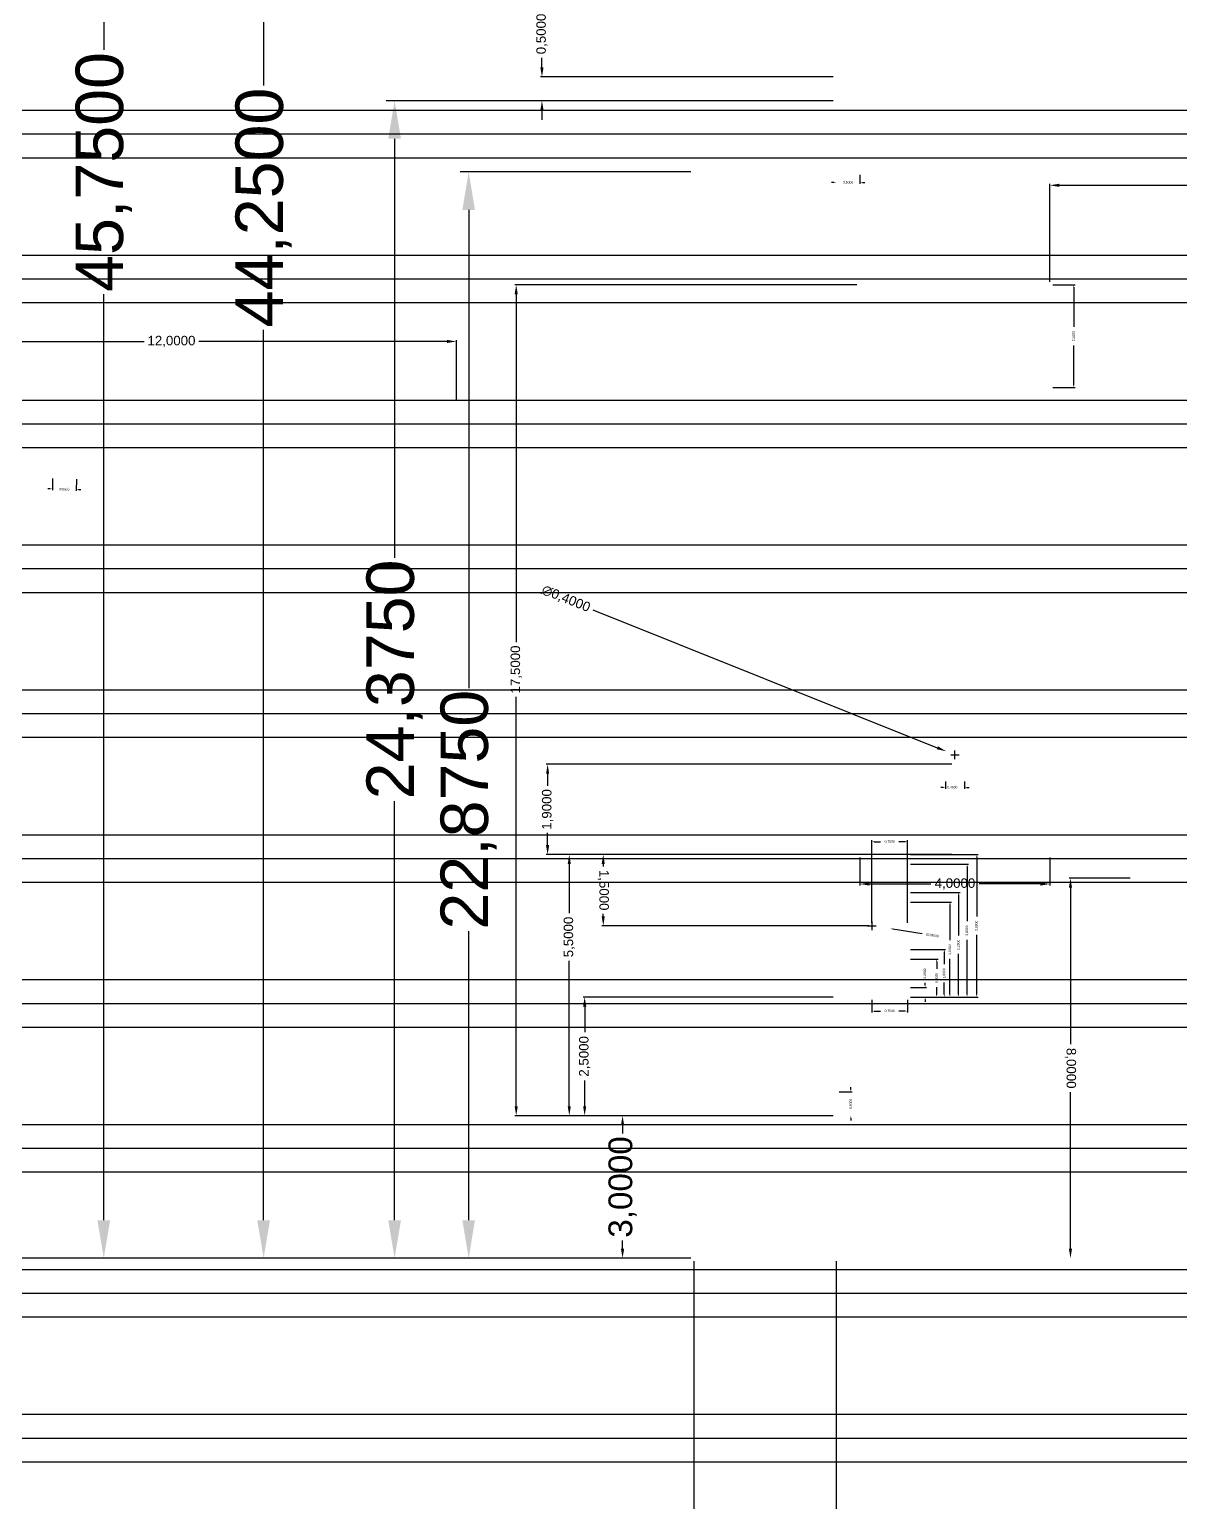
# Model space of a CAD drawing. Header units: millimetres. Extents: x -129 to 171, y -129 to 202.
# Drawn here: x 47.61 to 71.84, y 22.5 to 53.5 of the extents above; entities that cross this region are included whole.
import ezdxf

# ---------------------------------------------------------------- set-up
doc = ezdxf.new("R2010")
doc.units = ezdxf.units.MM
doc.header["$MEASUREMENT"] = 0
for name, color, linetype, plot in [('Acoperis', 180, 'Continuous', False), ('Dimensiuni corp 0', 11, 'Continuous', False), ('Dimensiuni interior_0', 11, 'Continuous', False), ('Dimensiuni interior_1', 11, 'Continuous', False)]:
    doc.layers.add(name, color=color, linetype=linetype, plot=plot)
doc.styles.get("Standard").update_dxf_attribs({"font": 'arial.ttf'})
doc.dimstyles.new('Mici', dxfattribs={"dimtxt": 0.05, "dimasz": 0.05, "dimexe": 0.03, "dimexo": 0.0625, "dimgap": 0.09, "dimtad": 0, "dimdec": 4, "dimzin": 0, "dimtxsty": 'Standard', "dimcen": 0.09, "dimclrd": 1, "dimclre": 1, "dimadec": 0, "dimazin": 0, "dimtfac": 1, "dimtdec": 4, "dimtofl": 0, "dimtmove": 0, "dimatfit": 3, "dimfxl": 1, "dimtolj": 1, "dimtzin": 0, "dimarcsym": 0})
doc.dimstyles.get("Standard").update_dxf_attribs({"dimtxt": 0.18, "dimasz": 0.18, "dimexe": 0.18, "dimexo": 0.0625, "dimgap": 0.09, "dimtad": 0, "dimtih": 1, "dimtoh": 1, "dimdec": 4, "dimzin": 0, "dimdsep": 46, "dimtxsty": 'Standard', "dimcen": 0.09, "dimadec": 0, "dimazin": 0, "dimtfac": 1, "dimtdec": 4, "dimtofl": 0, "dimtmove": 0, "dimatfit": 3, "dimfxl": 1, "dimtolj": 1, "dimtzin": 0, "dimarcsym": 0})

# ---------------------------------------------------------------- blocks, each defined once
blk = doc.blocks.new('*U32')
at = {"extrusion": (-1, 4.06467e-14, 2.35596e-14)}
for centre, radius, start, end in [((48.5, -16.8, -1.5), 51.8, 18.9246, 161.0754), ((48.5, -16.841, -1), 51.341, 19.1485, 160.8515), ((48.5, -16.841, -2), 51.341, 19.1485, 160.8515), ((48.5, -16.882, -1.5), 50.882, 19.3776, 160.6224)]:
    blk.add_arc(centre, radius, start, end, dxfattribs=at)
blk = doc.blocks.new('*U33')
at = {"layer": 'Acoperis', "color": 0, "linetype": 'ByBlock', "lineweight": -2, "transparency": 16777216, "rotation": 90.00000000000072}
for p in [(244.181, 83.484), (244.181, 80.433), (244.181, 77.381), (244.181, 74.33), (244.181, 71.279), (244.181, 68.227), (244.181, 65.176), (244.181, 62.125), (244.181, 59.074), (244.181, 56.022)]:
    blk.add_blockref('*U32', p, dxfattribs=at)
blk = doc.blocks.new('*D245')
at = {"layer": 'Defpoints', "color": 0, "transparency": 16777216}
for p in [(79.877, 30.051), (146.877, 30.051), (79.877, 21.488)]:
    blk.add_point(p, dxfattribs=at)
at = {"layer": 'Dimensiuni corp 0', "color": 1, "lineweight": -2, "transparency": 16777216}
for p, q in [((79.877, 29.989), (79.877, 21.308)), ((146.877, 29.989), (146.877, 21.308)), ((80.677, 21.488), (110.821, 21.488)), ((146.077, 21.488), (115.932, 21.488))]:
    blk.add_line(p, q, dxfattribs=at)
at = {"layer": 'Dimensiuni corp 0', "color": 1, "transparency": 16777216}
for points in [[(80.677, 21.622), (80.677, 21.355), (79.877, 21.488)], [(146.077, 21.622), (146.077, 21.355), (146.877, 21.488)]]:
    blk.add_solid(points, dxfattribs=at)
at = {"layer": 'Dimensiuni corp 0', "color": 0, "transparency": 16777216, "insert": (113.377, 21.488), "char_height": 1, "attachment_point": 5}
blk.add_mtext('\\A1;67,0000', dxfattribs=at)
blk = doc.blocks.new('*D246')
at = {"layer": 'Defpoints', "color": 0, "transparency": 16777216}
for p in [(72.136, 52.926), (76.877, 52.926), (76.877, 30.051)]:
    blk.add_point(p, dxfattribs=at)
at = {"layer": 'Dimensiuni corp 0', "color": 1, "lineweight": -2, "transparency": 16777216}
for p, q in [((76.814, 52.926), (71.956, 52.926)), ((72.136, 52.126), (72.136, 42.057)), ((72.136, 30.851), (72.136, 36.935)), ((76.814, 30.051), (71.956, 30.051))]:
    blk.add_line(p, q, dxfattribs=at)
at = {"layer": 'Dimensiuni corp 0', "color": 1, "transparency": 16777216}
for points in [[(72.003, 52.126), (72.269, 52.126), (72.136, 52.926)], [(72.003, 30.851), (72.269, 30.851), (72.136, 30.051)]]:
    blk.add_solid(points, dxfattribs=at)
at = {"layer": 'Dimensiuni corp 0', "color": 0, "transparency": 16777216, "insert": (72.136, 39.496), "char_height": 1, "attachment_point": 5, "rotation": 90}
blk.add_mtext('\\A1;22,8750', dxfattribs=at)
blk = doc.blocks.new('*D247')
at = {"layer": 'Defpoints', "color": 0, "transparency": 16777216}
for p in [(70.576, 54.426), (76.877, 54.426), (76.877, 30.051)]:
    blk.add_point(p, dxfattribs=at)
at = {"layer": 'Dimensiuni corp 0', "color": 1, "lineweight": -2, "transparency": 16777216}
for p, q in [((76.814, 54.426), (70.396, 54.426)), ((70.576, 53.626), (70.576, 44.8)), ((70.576, 30.851), (70.576, 39.678)), ((76.814, 30.051), (70.396, 30.051))]:
    blk.add_line(p, q, dxfattribs=at)
at = {"layer": 'Dimensiuni corp 0', "color": 1, "transparency": 16777216}
for points in [[(70.443, 53.626), (70.71, 53.626), (70.576, 54.426)], [(70.443, 30.851), (70.71, 30.851), (70.576, 30.051)]]:
    blk.add_solid(points, dxfattribs=at)
at = {"layer": 'Dimensiuni corp 0', "color": 0, "transparency": 16777216, "insert": (70.576, 42.239), "char_height": 1, "attachment_point": 5, "rotation": 90}
blk.add_mtext('\\A1;24,3750', dxfattribs=at)
blk = doc.blocks.new('*D248')
at = {"layer": 'Defpoints', "color": 0, "transparency": 16777216}
for p in [(67.818, 74.301), (76.877, 74.301), (76.877, 30.051)]:
    blk.add_point(p, dxfattribs=at)
at = {"layer": 'Dimensiuni corp 0', "color": 1, "lineweight": -2, "transparency": 16777216}
for p, q in [((76.814, 74.301), (67.638, 74.301)), ((67.818, 73.501), (67.818, 54.749)), ((67.818, 30.851), (67.818, 49.604)), ((76.814, 30.051), (67.638, 30.051))]:
    blk.add_line(p, q, dxfattribs=at)
at = {"layer": 'Dimensiuni corp 0', "color": 1, "transparency": 16777216}
for points in [[(67.684, 73.501), (67.951, 73.501), (67.818, 74.301)], [(67.684, 30.851), (67.951, 30.851), (67.818, 30.051)]]:
    blk.add_solid(points, dxfattribs=at)
at = {"layer": 'Dimensiuni corp 0', "color": 0, "transparency": 16777216, "insert": (67.818, 52.176), "char_height": 1, "attachment_point": 5, "rotation": 90}
blk.add_mtext('\\A1;44,2500', dxfattribs=at)
blk = doc.blocks.new('*D249')
at = {"layer": 'Defpoints', "color": 0, "transparency": 16777216}
for p in [(64.452, 75.801), (76.877, 75.801), (76.877, 30.051)]:
    blk.add_point(p, dxfattribs=at)
at = {"layer": 'Dimensiuni corp 0', "color": 1, "lineweight": -2, "transparency": 16777216}
for p, q in [((76.814, 75.801), (64.272, 75.801)), ((64.452, 75.001), (64.452, 55.499)), ((64.452, 30.851), (64.452, 50.354)), ((76.814, 30.051), (64.272, 30.051))]:
    blk.add_line(p, q, dxfattribs=at)
at = {"layer": 'Dimensiuni corp 0', "color": 1, "transparency": 16777216}
for points in [[(64.318, 75.001), (64.585, 75.001), (64.452, 75.801)], [(64.318, 30.851), (64.585, 30.851), (64.452, 30.051)]]:
    blk.add_solid(points, dxfattribs=at)
at = {"layer": 'Dimensiuni corp 0', "color": 0, "transparency": 16777216, "insert": (64.452, 52.926), "char_height": 1, "attachment_point": 5, "rotation": 90}
blk.add_mtext('\\A1;45,7500', dxfattribs=at)
blk = doc.blocks.new('*D250')
at = {"layer": 'Defpoints', "color": 0, "transparency": 16777216}
for p in [(61.686, 95.676), (76.877, 95.676), (76.877, 30.051)]:
    blk.add_point(p, dxfattribs=at)
at = {"layer": 'Dimensiuni corp 0', "color": 1, "lineweight": -2, "transparency": 16777216}
for p, q in [((76.814, 95.676), (61.506, 95.676)), ((61.686, 94.876), (61.686, 65.419)), ((61.686, 30.851), (61.686, 60.309)), ((76.814, 30.051), (61.506, 30.051))]:
    blk.add_line(p, q, dxfattribs=at)
at = {"layer": 'Dimensiuni corp 0', "color": 1, "transparency": 16777216}
for points in [[(61.553, 94.876), (61.819, 94.876), (61.686, 95.676)], [(61.553, 30.851), (61.819, 30.851), (61.686, 30.051)]]:
    blk.add_solid(points, dxfattribs=at)
at = {"layer": 'Dimensiuni corp 0', "color": 0, "transparency": 16777216, "insert": (61.686, 62.864), "char_height": 1, "attachment_point": 5, "rotation": 90}
blk.add_mtext('\\A1;65,6250', dxfattribs=at)
blk = doc.blocks.new('*D251')
at = {"layer": 'Defpoints', "color": 0, "transparency": 16777216}
for p in [(58.41, 97.176), (76.877, 97.176), (76.877, 30.051)]:
    blk.add_point(p, dxfattribs=at)
at = {"layer": 'Dimensiuni corp 0', "color": 1, "lineweight": -2, "transparency": 16777216}
for p, q in [((76.814, 97.176), (58.23, 97.176)), ((58.41, 96.376), (58.41, 66.169)), ((58.41, 30.851), (58.41, 61.059)), ((76.814, 30.051), (58.23, 30.051))]:
    blk.add_line(p, q, dxfattribs=at)
at = {"layer": 'Dimensiuni corp 0', "color": 1, "transparency": 16777216}
for points in [[(58.276, 96.376), (58.543, 96.376), (58.41, 97.176)], [(58.276, 30.851), (58.543, 30.851), (58.41, 30.051)]]:
    blk.add_solid(points, dxfattribs=at)
at = {"layer": 'Dimensiuni corp 0', "color": 0, "transparency": 16777216, "insert": (58.41, 63.614), "char_height": 1, "attachment_point": 5, "rotation": 90}
blk.add_mtext('\\A1;67,1250', dxfattribs=at)
blk = doc.blocks.new('*D252')
at = {"layer": 'Defpoints', "color": 0, "transparency": 16777216}
for p in [(55.615, 117.051), (76.877, 117.051), (76.877, 30.051)]:
    blk.add_point(p, dxfattribs=at)
at = {"layer": 'Dimensiuni corp 0', "color": 1, "lineweight": -2, "transparency": 16777216}
for p, q in [((76.814, 117.051), (55.435, 117.051)), ((55.615, 116.251), (55.615, 76.104)), ((55.615, 30.851), (55.615, 70.998)), ((76.814, 30.051), (55.435, 30.051))]:
    blk.add_line(p, q, dxfattribs=at)
at = {"layer": 'Dimensiuni corp 0', "color": 1, "transparency": 16777216}
for points in [[(55.482, 116.251), (55.749, 116.251), (55.615, 117.051)], [(55.482, 30.851), (55.749, 30.851), (55.615, 30.051)]]:
    blk.add_solid(points, dxfattribs=at)
at = {"layer": 'Dimensiuni corp 0', "color": 0, "transparency": 16777216, "insert": (55.615, 73.551), "char_height": 1, "attachment_point": 5, "rotation": 90}
blk.add_mtext('\\A1;87,0000', dxfattribs=at)
blk = doc.blocks.new('*D285')
at = {"layer": 'Defpoints', "color": 0, "transparency": 16777216}
for p in [(76.877, 30.051), (146.877, 30.051), (76.877, 17.917)]:
    blk.add_point(p, dxfattribs=at)
at = {"layer": 'Dimensiuni corp 0', "color": 1, "lineweight": -2, "transparency": 16777216}
for p, q in [((76.877, 29.989), (76.877, 17.737)), ((146.877, 29.989), (146.877, 17.737)), ((77.677, 17.917), (109.328, 17.917)), ((146.077, 17.917), (114.425, 17.917))]:
    blk.add_line(p, q, dxfattribs=at)
at = {"layer": 'Dimensiuni corp 0', "color": 1, "transparency": 16777216}
for points in [[(77.677, 18.051), (77.677, 17.784), (76.877, 17.917)], [(146.077, 18.051), (146.077, 17.784), (146.877, 17.917)]]:
    blk.add_solid(points, dxfattribs=at)
at = {"layer": 'Dimensiuni corp 0', "color": 0, "transparency": 16777216, "insert": (111.877, 17.917), "char_height": 1, "attachment_point": 5}
blk.add_mtext('\\A1;70,0000', dxfattribs=at)
blk = doc.blocks.new('*D287')
at = {"layer": 'Defpoints', "color": 0, "transparency": 16777216}
for p in [(75.377, 33.051), (76.877, 33.051), (76.877, 30.051)]:
    blk.add_point(p, dxfattribs=at)
at = {"layer": 'Dimensiuni corp 0', "color": 1, "lineweight": -2, "transparency": 16777216}
for p, q in [((76.814, 33.051), (75.347, 33.051)), ((75.377, 32.851), (75.377, 32.678)), ((75.377, 30.251), (75.377, 30.424)), ((76.814, 30.051), (75.347, 30.051))]:
    blk.add_line(p, q, dxfattribs=at)
at = {"layer": 'Dimensiuni corp 0', "color": 1, "transparency": 16777216}
for points in [[(75.343, 32.851), (75.41, 32.851), (75.377, 33.051)], [(75.343, 30.251), (75.41, 30.251), (75.377, 30.051)]]:
    blk.add_solid(points, dxfattribs=at)
at = {"layer": 'Dimensiuni corp 0', "color": 0, "transparency": 16777216, "insert": (75.377, 31.551), "char_height": 0.5, "attachment_point": 5, "rotation": 90}
blk.add_mtext('\\A1;3,0000', dxfattribs=at)
blk = doc.blocks.new('*D288')
at = {"layer": 'Defpoints', "color": 0, "transparency": 16777216}
for p in [(50.903, 120.051), (76.877, 120.051), (76.877, 30.051)]:
    blk.add_point(p, dxfattribs=at)
at = {"layer": 'Dimensiuni corp 0', "color": 1, "lineweight": -2, "transparency": 16777216}
for p, q in [((76.814, 120.051), (50.723, 120.051)), ((50.903, 119.251), (50.903, 77.604)), ((50.903, 30.851), (50.903, 72.499)), ((76.814, 30.051), (50.723, 30.051))]:
    blk.add_line(p, q, dxfattribs=at)
at = {"layer": 'Dimensiuni corp 0', "color": 1, "transparency": 16777216}
for points in [[(50.77, 119.251), (51.037, 119.251), (50.903, 120.051)], [(50.77, 30.851), (51.037, 30.851), (50.903, 30.051)]]:
    blk.add_solid(points, dxfattribs=at)
at = {"layer": 'Dimensiuni corp 0', "color": 0, "transparency": 16777216, "insert": (50.903, 75.051), "char_height": 1, "attachment_point": 5, "rotation": 90}
blk.add_mtext('\\A1;90,0000', dxfattribs=at)
blk = doc.blocks.new('*D671')
at = {"layer": 'Defpoints', "color": 0, "transparency": 16777216}
for p in [(73.679, 54.926), (79.877, 54.926), (79.877, 54.426)]:
    blk.add_point(p, dxfattribs=at)
at = {"layer": 'Dimensiuni interior_0', "color": 1, "lineweight": -2, "transparency": 16777216}
for p, q in [((73.679, 55.126), (73.679, 55.326)), ((79.814, 54.926), (73.649, 54.926)), ((79.814, 54.426), (73.649, 54.426)), ((73.679, 54.226), (73.679, 54.026))]:
    blk.add_line(p, q, dxfattribs=at)
at = {"layer": 'Dimensiuni interior_0', "color": 1, "transparency": 16777216}
for points in [[(73.646, 55.126), (73.712, 55.126), (73.679, 54.926)], [(73.646, 54.226), (73.712, 54.226), (73.679, 54.426)]]:
    blk.add_solid(points, dxfattribs=at)
at = {"layer": 'Dimensiuni interior_0', "color": 0, "transparency": 16777216, "insert": (73.679, 55.831), "char_height": 0.2, "attachment_point": 5, "rotation": 90}
blk.add_mtext('\\A1;0,5000', dxfattribs=at)
blk = doc.blocks.new('*D740')
at = {"layer": 'Defpoints', "color": 0, "transparency": 16777216}
for p in [(81.377, 35.751, 0.75), (81.748, 35.751), (81.377, 35.551)]:
    blk.add_point(p, dxfattribs=at)
at = {"layer": 'Dimensiuni interior_0', "color": 1, "lineweight": -2, "transparency": 16777216}
for p, q in [((81.439, 35.751), (81.778, 35.751)), ((81.748, 35.801), (81.748, 35.851)), ((81.439, 35.551), (81.778, 35.551)), ((81.748, 35.501), (81.748, 35.451))]:
    blk.add_line(p, q, dxfattribs=at)
at = {"layer": 'Dimensiuni interior_0', "color": 1, "transparency": 16777216}
for points in [[(81.74, 35.801), (81.757, 35.801), (81.748, 35.751)], [(81.74, 35.501), (81.757, 35.501), (81.748, 35.551)]]:
    blk.add_solid(points, dxfattribs=at)
at = {"layer": 'Dimensiuni interior_0', "color": 0, "transparency": 16777216, "insert": (81.748, 36.045), "char_height": 0.05, "attachment_point": 5, "rotation": 90}
blk.add_mtext('\\A1;0,2000', dxfattribs=at)
blk = doc.blocks.new('*D741')
at = {"layer": 'Defpoints', "color": 0, "transparency": 16777216}
for p in [(81.377, 36.351, 0.75), (81.992, 36.351), (81.377, 35.551)]:
    blk.add_point(p, dxfattribs=at)
at = {"layer": 'Dimensiuni interior_0', "color": 1, "lineweight": -2, "transparency": 16777216}
for p, q in [((81.439, 36.351), (82.022, 36.351)), ((81.992, 36.301), (81.992, 36.145)), ((81.992, 35.601), (81.992, 35.758)), ((81.439, 35.551), (82.022, 35.551))]:
    blk.add_line(p, q, dxfattribs=at)
at = {"layer": 'Dimensiuni interior_0', "color": 1, "transparency": 16777216}
for points in [[(81.983, 36.301), (82, 36.301), (81.992, 36.351)], [(81.983, 35.601), (82, 35.601), (81.992, 35.551)]]:
    blk.add_solid(points, dxfattribs=at)
at = {"layer": 'Dimensiuni interior_0', "color": 0, "transparency": 16777216, "insert": (81.992, 35.951), "char_height": 0.05, "attachment_point": 5, "rotation": 90}
blk.add_mtext('\\A1;0,8000', dxfattribs=at)
blk = doc.blocks.new('*D742')
at = {"layer": 'Defpoints', "color": 0, "transparency": 16777216}
for p in [(81.377, 36.551, 1.5), (82.151, 36.551), (81.377, 35.551)]:
    blk.add_point(p, dxfattribs=at)
at = {"layer": 'Dimensiuni interior_0', "color": 1, "lineweight": -2, "transparency": 16777216}
for p, q in [((81.439, 36.551), (82.181, 36.551)), ((82.151, 36.501), (82.151, 36.243)), ((82.151, 35.601), (82.151, 35.86)), ((81.439, 35.551), (82.181, 35.551))]:
    blk.add_line(p, q, dxfattribs=at)
at = {"layer": 'Dimensiuni interior_0', "color": 1, "transparency": 16777216}
for points in [[(82.143, 36.501), (82.16, 36.501), (82.151, 36.551)], [(82.143, 35.601), (82.16, 35.601), (82.151, 35.551)]]:
    blk.add_solid(points, dxfattribs=at)
at = {"layer": 'Dimensiuni interior_0', "color": 0, "transparency": 16777216, "insert": (82.151, 36.051), "char_height": 0.05, "attachment_point": 5, "rotation": 90}
blk.add_mtext('\\A1;1,0000', dxfattribs=at)
blk = doc.blocks.new('*D743')
at = {"layer": 'Defpoints', "color": 0, "transparency": 16777216}
for p in [(81.377, 37.551, 1.5), (82.272, 37.551), (81.377, 35.551)]:
    blk.add_point(p, dxfattribs=at)
at = {"layer": 'Dimensiuni interior_0', "color": 1, "lineweight": -2, "transparency": 16777216}
for p, q in [((81.439, 37.551), (82.302, 37.551)), ((82.272, 37.501), (82.272, 36.745)), ((82.272, 35.601), (82.272, 36.357)), ((81.439, 35.551), (82.302, 35.551))]:
    blk.add_line(p, q, dxfattribs=at)
at = {"layer": 'Dimensiuni interior_0', "color": 1, "transparency": 16777216}
for points in [[(82.264, 37.501), (82.281, 37.501), (82.272, 37.551)], [(82.264, 35.601), (82.281, 35.601), (82.272, 35.551)]]:
    blk.add_solid(points, dxfattribs=at)
at = {"layer": 'Dimensiuni interior_0', "color": 0, "transparency": 16777216, "insert": (82.272, 36.551), "char_height": 0.05, "attachment_point": 5, "rotation": 90}
blk.add_mtext('\\A1;2,0000', dxfattribs=at)
blk = doc.blocks.new('*D744')
at = {"layer": 'Defpoints', "color": 0, "transparency": 16777216}
for p in [(81.377, 37.751, 0.75), (82.455, 37.751), (81.377, 35.551)]:
    blk.add_point(p, dxfattribs=at)
at = {"layer": 'Dimensiuni interior_0', "color": 1, "lineweight": -2, "transparency": 16777216}
for p, q in [((81.439, 37.751), (82.485, 37.751)), ((82.455, 37.701), (82.455, 36.845)), ((82.455, 35.601), (82.455, 36.457)), ((81.439, 35.551), (82.485, 35.551))]:
    blk.add_line(p, q, dxfattribs=at)
at = {"layer": 'Dimensiuni interior_0', "color": 1, "transparency": 16777216}
for points in [[(82.447, 37.701), (82.464, 37.701), (82.455, 37.751)], [(82.447, 35.601), (82.464, 35.601), (82.455, 35.551)]]:
    blk.add_solid(points, dxfattribs=at)
at = {"layer": 'Dimensiuni interior_0', "color": 0, "transparency": 16777216, "insert": (82.455, 36.651), "char_height": 0.05, "attachment_point": 5, "rotation": 90}
blk.add_mtext('\\A1;2,2000', dxfattribs=at)
blk = doc.blocks.new('*D745')
at = {"layer": 'Defpoints', "color": 0, "transparency": 16777216}
for p in [(81.377, 38.351, 0.75), (82.632, 38.351), (81.377, 35.551)]:
    blk.add_point(p, dxfattribs=at)
at = {"layer": 'Dimensiuni interior_0', "color": 1, "lineweight": -2, "transparency": 16777216}
for p, q in [((81.439, 38.351), (82.662, 38.351)), ((82.632, 38.301), (82.632, 37.145)), ((82.632, 35.601), (82.632, 36.757)), ((81.439, 35.551), (82.662, 35.551))]:
    blk.add_line(p, q, dxfattribs=at)
at = {"layer": 'Dimensiuni interior_0', "color": 1, "transparency": 16777216}
for points in [[(82.624, 38.301), (82.64, 38.301), (82.632, 38.351)], [(82.624, 35.601), (82.64, 35.601), (82.632, 35.551)]]:
    blk.add_solid(points, dxfattribs=at)
at = {"layer": 'Dimensiuni interior_0', "color": 0, "transparency": 16777216, "insert": (82.632, 36.951), "char_height": 0.05, "attachment_point": 5, "rotation": 90}
blk.add_mtext('\\A1;2,8000', dxfattribs=at)
blk = doc.blocks.new('*D746')
at = {"layer": 'Defpoints', "color": 0, "transparency": 16777216}
for p in [(81.377, 38.551), (82.835, 38.551), (81.377, 35.551)]:
    blk.add_point(p, dxfattribs=at)
at = {"layer": 'Dimensiuni interior_0', "color": 1, "lineweight": -2, "transparency": 16777216}
for p, q in [((81.439, 38.551), (82.865, 38.551)), ((82.835, 38.501), (82.835, 37.245)), ((82.835, 35.601), (82.835, 36.858)), ((81.439, 35.551), (82.865, 35.551))]:
    blk.add_line(p, q, dxfattribs=at)
at = {"layer": 'Dimensiuni interior_0', "color": 1, "transparency": 16777216}
for points in [[(82.827, 38.501), (82.844, 38.501), (82.835, 38.551)], [(82.827, 35.601), (82.844, 35.601), (82.835, 35.551)]]:
    blk.add_solid(points, dxfattribs=at)
at = {"layer": 'Dimensiuni interior_0', "color": 0, "transparency": 16777216, "insert": (82.835, 37.051), "char_height": 0.05, "attachment_point": 5, "rotation": 90}
blk.add_mtext('\\A1;3,0000', dxfattribs=at)
blk = doc.blocks.new('*D739')
at = {"layer": 'Defpoints', "color": 0, "transparency": 16777216}
for p in [(80.627, 35.551), (81.377, 35.551), (80.627, 35.254)]:
    blk.add_point(p, dxfattribs=at)
at = {"layer": 'Dimensiuni interior_0', "color": 1, "lineweight": -2, "transparency": 16777216}
for p, q in [((80.627, 35.489), (80.627, 35.224)), ((81.377, 35.489), (81.377, 35.224)), ((80.677, 35.254), (80.808, 35.254)), ((81.327, 35.254), (81.195, 35.254))]:
    blk.add_line(p, q, dxfattribs=at)
at = {"layer": 'Dimensiuni interior_0', "color": 1, "transparency": 16777216}
for points in [[(80.677, 35.262), (80.677, 35.246), (80.627, 35.254)], [(81.327, 35.262), (81.327, 35.246), (81.377, 35.254)]]:
    blk.add_solid(points, dxfattribs=at)
at = {"layer": 'Dimensiuni interior_0', "color": 0, "transparency": 16777216, "insert": (81.002, 35.254), "char_height": 0.05, "attachment_point": 5}
blk.add_mtext('\\A1;0,7500', dxfattribs=at)
blk = doc.blocks.new('*D735')
at = {"layer": 'Defpoints', "color": 0, "transparency": 16777216}
for p in [(80.627, 38.822), (80.627, 37.051), (81.377, 37.051)]:
    blk.add_point(p, dxfattribs=at)
at = {"layer": 'Dimensiuni interior_0', "color": 1, "lineweight": -2, "transparency": 16777216}
for p, q in [((80.627, 37.114), (80.627, 38.852)), ((80.677, 38.822), (80.808, 38.822)), ((81.327, 38.822), (81.195, 38.822)), ((81.377, 37.114), (81.377, 38.852))]:
    blk.add_line(p, q, dxfattribs=at)
at = {"layer": 'Dimensiuni interior_0', "color": 1, "transparency": 16777216}
for points in [[(80.677, 38.831), (80.677, 38.814), (80.627, 38.822)], [(81.327, 38.831), (81.327, 38.814), (81.377, 38.822)]]:
    blk.add_solid(points, dxfattribs=at)
at = {"layer": 'Dimensiuni interior_0', "color": 0, "transparency": 16777216, "insert": (81.002, 38.822), "char_height": 0.05, "attachment_point": 5}
blk.add_mtext('\\A1;0,7500', dxfattribs=at)
blk = doc.blocks.new('*D721')
at = {"layer": 'Defpoints', "color": 0, "transparency": 16777216}
for p in [(74.97, 38.551), (80.627, 38.551), (80.627, 37.051)]:
    blk.add_point(p, dxfattribs=at)
at = {"layer": 'Dimensiuni interior_0', "color": 1, "lineweight": -2, "transparency": 16777216}
for p, q in [((80.564, 38.551), (74.94, 38.551)), ((74.97, 38.351), (74.97, 38.297)), ((74.97, 37.251), (74.97, 37.306)), ((80.564, 37.051), (74.94, 37.051))]:
    blk.add_line(p, q, dxfattribs=at)
at = {"layer": 'Dimensiuni interior_0', "color": 1, "transparency": 16777216}
for points in [[(75.003, 38.351), (74.936, 38.351), (74.97, 38.551)], [(75.003, 37.251), (74.936, 37.251), (74.97, 37.051)]]:
    blk.add_solid(points, dxfattribs=at)
at = {"layer": 'Dimensiuni interior_0', "color": 0, "transparency": 16777216, "insert": (74.97, 37.801), "char_height": 0.2, "attachment_point": 5, "rotation": 270}
blk.add_mtext('\\A1;1,5000', dxfattribs=at)
blk = doc.blocks.new('*D755')
at = {"layer": 'Defpoints', "color": 0, "transparency": 16777216}
for p in [(80.231, 37.114), (81.022, 36.988)]:
    blk.add_point(p, dxfattribs=at)
at = {"layer": 'Dimensiuni interior_0', "color": 1, "lineweight": -2, "transparency": 16777216}
for p, q in [((80.537, 37.051), (80.717, 37.051)), ((80.627, 37.141), (80.627, 36.961)), ((81.683, 36.883), (81.071, 36.981))]:
    blk.add_line(p, q, dxfattribs=at)
at = {"layer": 'Dimensiuni interior_0', "color": 1, "transparency": 16777216}
blk.add_solid([(81.072, 36.989), (81.07, 36.972), (81.022, 36.988)], dxfattribs=at)
at = {"layer": 'Dimensiuni interior_0', "color": 0, "transparency": 16777216, "insert": (81.901, 36.849), "char_height": 0.05, "attachment_point": 5, "rotation": 350.9633}
blk.add_mtext('\\A1;∅0,8000', dxfattribs=at)
blk = doc.blocks.new('*D727')
at = {"layer": 'Defpoints', "color": 0, "transparency": 16777216}
for p in [(80.377, 38.551), (84.377, 38.551), (80.377, 37.931)]:
    blk.add_point(p, dxfattribs=at)
at = {"layer": 'Dimensiuni interior_0', "color": 1, "lineweight": -2, "transparency": 16777216}
for p, q in [((80.377, 38.489), (80.377, 37.901)), ((84.377, 38.489), (84.377, 37.901)), ((80.577, 37.931), (81.868, 37.931)), ((84.177, 37.931), (82.885, 37.931))]:
    blk.add_line(p, q, dxfattribs=at)
at = {"layer": 'Dimensiuni interior_0', "color": 1, "transparency": 16777216}
for points in [[(80.577, 37.964), (80.577, 37.897), (80.377, 37.931)], [(84.177, 37.964), (84.177, 37.897), (84.377, 37.931)]]:
    blk.add_solid(points, dxfattribs=at)
at = {"layer": 'Dimensiuni interior_0', "color": 0, "transparency": 16777216, "insert": (82.377, 37.931), "char_height": 0.2, "attachment_point": 5}
blk.add_mtext('\\A1;4,0000', dxfattribs=at)
blk = doc.blocks.new('*D757')
at = {"layer": 'Defpoints', "color": 0, "transparency": 16777216}
for p in [(73.137, 50.551), (80.377, 50.551), (79.877, 33.051)]:
    blk.add_point(p, dxfattribs=at)
at = {"layer": 'Dimensiuni interior_0', "color": 1, "lineweight": -2, "transparency": 16777216}
for p, q in [((80.314, 50.551), (73.107, 50.551)), ((73.137, 50.351), (73.137, 43.021)), ((73.137, 33.251), (73.137, 41.875)), ((79.814, 33.051), (73.107, 33.051))]:
    blk.add_line(p, q, dxfattribs=at)
at = {"layer": 'Dimensiuni interior_0', "color": 1, "transparency": 16777216}
for points in [[(73.104, 50.351), (73.17, 50.351), (73.137, 50.551)], [(73.104, 33.251), (73.17, 33.251), (73.137, 33.051)]]:
    blk.add_solid(points, dxfattribs=at)
at = {"layer": 'Dimensiuni interior_0', "color": 0, "transparency": 16777216, "insert": (73.137, 42.448), "char_height": 0.2, "attachment_point": 5, "rotation": 90}
blk.add_mtext('\\A1;17,5000', dxfattribs=at)
blk = doc.blocks.new('*D758')
at = {"layer": 'Defpoints', "color": 0, "transparency": 16777216}
for p in [(73.798, 40.451), (82.377, 40.451), (82.377, 38.551)]:
    blk.add_point(p, dxfattribs=at)
at = {"layer": 'Dimensiuni interior_0', "color": 1, "lineweight": -2, "transparency": 16777216}
for p, q in [((82.314, 40.451), (73.768, 40.451)), ((73.798, 40.251), (73.798, 39.997)), ((73.798, 38.751), (73.798, 39.006)), ((82.314, 38.551), (73.768, 38.551))]:
    blk.add_line(p, q, dxfattribs=at)
at = {"layer": 'Dimensiuni interior_0', "color": 1, "transparency": 16777216}
for points in [[(73.765, 40.251), (73.832, 40.251), (73.798, 40.451)], [(73.765, 38.751), (73.832, 38.751), (73.798, 38.551)]]:
    blk.add_solid(points, dxfattribs=at)
at = {"layer": 'Dimensiuni interior_0', "color": 0, "transparency": 16777216, "insert": (73.798, 39.501), "char_height": 0.2, "attachment_point": 5, "rotation": 90}
blk.add_mtext('\\A1;1,9000', dxfattribs=at)
blk = doc.blocks.new('*D759')
at = {"layer": 'Defpoints', "color": 0, "transparency": 16777216}
for p in [(82.191, 40.726), (82.562, 40.577)]:
    blk.add_point(p, dxfattribs=at)
at = {"layer": 'Dimensiuni interior_0', "color": 1, "lineweight": -2, "transparency": 16777216}
for p, q in [((74.751, 43.703), (82.005, 40.8)), ((82.287, 40.651), (82.467, 40.651)), ((82.377, 40.561), (82.377, 40.741))]:
    blk.add_line(p, q, dxfattribs=at)
at = {"layer": 'Dimensiuni interior_0', "color": 1, "transparency": 16777216}
blk.add_solid([(82.018, 40.831), (81.993, 40.769), (82.191, 40.726)], dxfattribs=at)
at = {"layer": 'Dimensiuni interior_0', "color": 0, "transparency": 16777216, "insert": (74.182, 43.931), "char_height": 0.2, "attachment_point": 5, "rotation": 338.1877}
blk.add_mtext('\\A1;∅0,4000', dxfattribs=at)
blk = doc.blocks.new('*D761')
at = {"layer": 'Defpoints', "color": 0, "transparency": 16777216}
for p in [(82.177, 40.151), (82.577, 40.151), (82.577, 39.966)]:
    blk.add_point(p, dxfattribs=at)
at = {"layer": 'Dimensiuni interior_0', "color": 1, "lineweight": -2, "transparency": 16777216}
for p, q in [((82.177, 40.089), (82.177, 39.936)), ((82.577, 40.089), (82.577, 39.936)), ((82.127, 39.966), (82.077, 39.966)), ((82.627, 39.966), (82.677, 39.966))]:
    blk.add_line(p, q, dxfattribs=at)
at = {"layer": 'Dimensiuni interior_0', "color": 1, "transparency": 16777216}
for points in [[(82.127, 39.974), (82.127, 39.957), (82.177, 39.966)], [(82.627, 39.974), (82.627, 39.957), (82.577, 39.966)]]:
    blk.add_solid(points, dxfattribs=at)
at = {"layer": 'Dimensiuni interior_0', "color": 0, "transparency": 16777216, "insert": (82.321, 39.966), "char_height": 0.05, "attachment_point": 5}
blk.add_mtext('\\A1;0,4000', dxfattribs=at)
blk = doc.blocks.new('*D762')
at = {"layer": 'Defpoints', "color": 0, "transparency": 16777216}
for p in [(74.579, 35.551), (79.877, 35.551), (79.877, 33.051)]:
    blk.add_point(p, dxfattribs=at)
at = {"layer": 'Dimensiuni interior_0', "color": 1, "lineweight": -2, "transparency": 16777216}
for p, q in [((79.814, 35.551), (74.549, 35.551)), ((74.579, 35.351), (74.579, 34.808)), ((74.579, 33.251), (74.579, 33.795)), ((79.814, 33.051), (74.549, 33.051))]:
    blk.add_line(p, q, dxfattribs=at)
at = {"layer": 'Dimensiuni interior_0', "color": 1, "transparency": 16777216}
for points in [[(74.546, 35.351), (74.612, 35.351), (74.579, 35.551)], [(74.546, 33.251), (74.612, 33.251), (74.579, 33.051)]]:
    blk.add_solid(points, dxfattribs=at)
at = {"layer": 'Dimensiuni interior_0', "color": 0, "transparency": 16777216, "insert": (74.579, 34.301), "char_height": 0.2, "attachment_point": 5, "rotation": 90}
blk.add_mtext('\\A1;2,5000', dxfattribs=at)
blk = doc.blocks.new('*D720')
at = {"layer": 'Defpoints', "color": 0, "transparency": 16777216}
for p in [(74.255, 38.551), (79.877, 38.551), (79.877, 33.051)]:
    blk.add_point(p, dxfattribs=at)
at = {"layer": 'Dimensiuni interior_0', "color": 1, "lineweight": -2, "transparency": 16777216}
for p, q in [((79.814, 38.551), (74.225, 38.551)), ((74.255, 38.351), (74.255, 37.32)), ((74.255, 33.251), (74.255, 36.31)), ((79.814, 33.051), (74.225, 33.051))]:
    blk.add_line(p, q, dxfattribs=at)
at = {"layer": 'Dimensiuni interior_0', "color": 1, "transparency": 16777216}
for points in [[(74.222, 38.351), (74.288, 38.351), (74.255, 38.551)], [(74.222, 33.251), (74.288, 33.251), (74.255, 33.051)]]:
    blk.add_solid(points, dxfattribs=at)
at = {"layer": 'Dimensiuni interior_0', "color": 0, "transparency": 16777216, "insert": (74.255, 36.815), "char_height": 0.2, "attachment_point": 5, "rotation": 90}
blk.add_mtext('\\A1;5,5000', dxfattribs=at)
blk = doc.blocks.new('*D719')
at = {"layer": 'Defpoints', "color": 0, "transparency": 16777216}
for p in [(84.377, 52.644), (109.877, 51.489), (84.377, 50.551)]:
    blk.add_point(p, dxfattribs=at)
at = {"layer": 'Dimensiuni interior_0', "color": 1, "lineweight": -2, "transparency": 16777216}
for p, q in [((84.377, 50.614), (84.377, 52.674)), ((84.577, 52.644), (96.542, 52.644)), ((109.677, 52.644), (97.711, 52.644))]:
    blk.add_line(p, q, dxfattribs=at)
at = {"layer": 'Dimensiuni interior_0', "color": 1, "transparency": 16777216}
for points in [[(84.577, 52.678), (84.577, 52.611), (84.377, 52.644)], [(109.677, 52.678), (109.677, 52.611), (109.877, 52.644)]]:
    blk.add_solid(points, dxfattribs=at)
at = {"layer": 'Dimensiuni interior_0', "color": 0, "transparency": 16777216, "insert": (97.127, 52.644), "char_height": 0.2, "attachment_point": 5}
blk.add_mtext('\\A1;25,5000', dxfattribs=at)
blk = doc.blocks.new('*D774')
at = {"layer": 'Defpoints', "color": 0, "transparency": 16777216}
for p in [(84.377, 50.551), (84.377, 48.383, 1.692), (84.879, 48.383)]:
    blk.add_point(p, dxfattribs=at)
at = {"layer": 'Dimensiuni interior_0', "color": 1, "lineweight": -2, "transparency": 16777216}
for p, q in [((84.439, 50.551), (84.909, 50.551)), ((84.879, 50.501), (84.879, 49.661)), ((84.879, 48.433), (84.879, 49.273)), ((84.439, 48.383), (84.909, 48.383))]:
    blk.add_line(p, q, dxfattribs=at)
at = {"layer": 'Dimensiuni interior_0', "color": 1, "transparency": 16777216}
for points in [[(84.871, 50.501), (84.887, 50.501), (84.879, 50.551)], [(84.871, 48.433), (84.887, 48.433), (84.879, 48.383)]]:
    blk.add_solid(points, dxfattribs=at)
at = {"layer": 'Dimensiuni interior_0', "color": 0, "transparency": 16777216, "insert": (84.879, 49.467), "char_height": 0.05, "attachment_point": 5, "rotation": 90}
blk.add_mtext('\\A1;2,1683', dxfattribs=at)
blk = doc.blocks.new('*D793')
at = {"layer": 'Defpoints', "color": 0, "transparency": 16777216}
for p in [(79.877, 33.551, 0.5), (80.185, 33.551), (79.877, 33.051)]:
    blk.add_point(p, dxfattribs=at)
at = {"layer": 'Dimensiuni interior_0', "color": 1, "lineweight": -2, "transparency": 16777216}
for p, q in [((79.939, 33.551), (80.215, 33.551)), ((80.185, 33.601), (80.185, 33.651)), ((80.185, 33.001), (80.185, 32.951))]:
    blk.add_line(p, q, dxfattribs=at)
at = {"layer": 'Dimensiuni interior_0', "color": 1, "transparency": 16777216}
for points in [[(80.176, 33.601), (80.193, 33.601), (80.185, 33.551)], [(80.176, 33.001), (80.193, 33.001), (80.185, 33.051)]]:
    blk.add_solid(points, dxfattribs=at)
at = {"layer": 'Dimensiuni interior_0', "color": 0, "transparency": 16777216, "insert": (80.185, 33.301), "char_height": 0.05, "attachment_point": 5, "rotation": 90}
blk.add_mtext('\\A1;0,5000', dxfattribs=at)
blk = doc.blocks.new('*D796')
at = {"layer": 'Defpoints', "color": 0, "transparency": 16777216}
for p in [(79.877, 52.926), (80.377, 52.926), (80.377, 52.702)]:
    blk.add_point(p, dxfattribs=at)
at = {"layer": 'Dimensiuni interior_0', "color": 1, "lineweight": -2, "transparency": 16777216}
for p, q in [((79.827, 52.702), (79.777, 52.702)), ((80.377, 52.864), (80.377, 52.672)), ((80.427, 52.702), (80.477, 52.702))]:
    blk.add_line(p, q, dxfattribs=at)
at = {"layer": 'Dimensiuni interior_0', "color": 1, "transparency": 16777216}
for points in [[(79.827, 52.71), (79.827, 52.694), (79.877, 52.702)], [(80.427, 52.71), (80.427, 52.694), (80.377, 52.702)]]:
    blk.add_solid(points, dxfattribs=at)
at = {"layer": 'Dimensiuni interior_0', "color": 0, "transparency": 16777216, "insert": (80.127, 52.702), "char_height": 0.05, "attachment_point": 5}
blk.add_mtext('\\A1;0,5000', dxfattribs=at)
blk = doc.blocks.new('*D869')
at = {"layer": 'Defpoints', "color": 0, "transparency": 16777216}
for p in [(84.809, 38.051), (86.127, 38.051), (86.127, 30.051)]:
    blk.add_point(p, dxfattribs=at)
at = {"layer": 'Dimensiuni interior_1', "color": 1, "lineweight": -2, "transparency": 16777216}
for p, q in [((86.064, 38.051), (84.779, 38.051)), ((84.809, 37.851), (84.809, 34.556)), ((84.809, 30.251), (84.809, 33.546))]:
    blk.add_line(p, q, dxfattribs=at)
at = {"layer": 'Dimensiuni interior_1', "color": 1, "transparency": 16777216}
for points in [[(84.843, 37.851), (84.776, 37.851), (84.809, 38.051)], [(84.843, 30.251), (84.776, 30.251), (84.809, 30.051)]]:
    blk.add_solid(points, dxfattribs=at)
at = {"layer": 'Dimensiuni interior_1', "color": 0, "transparency": 16777216, "insert": (84.809, 34.051), "char_height": 0.2, "attachment_point": 5, "rotation": 270}
blk.add_mtext('\\A1;8,0000', dxfattribs=at)
blk = doc.blocks.new('*D903')
at = {"layer": 'Defpoints', "color": 0, "transparency": 16777216}
for p in [(63.376, 46.53), (63.876, 46.519, 0), (63.37, 46.251)]:
    blk.add_point(p, dxfattribs=at)
at = {"layer": 'Dimensiuni interior_1', "color": 1, "lineweight": -2, "transparency": 16777216}
for p, q in [((63.32, 46.253), (63.27, 46.254)), ((63.375, 46.467), (63.37, 46.221)), ((63.875, 46.456), (63.869, 46.211)), ((63.92, 46.24), (63.97, 46.238))]:
    blk.add_line(p, q, dxfattribs=at)
at = {"layer": 'Dimensiuni interior_1', "color": 1, "transparency": 16777216}
for points in [[(63.32, 46.244), (63.32, 46.261), (63.37, 46.251)], [(63.92, 46.231), (63.92, 46.248), (63.87, 46.241)]]:
    blk.add_solid(points, dxfattribs=at)
at = {"layer": 'Dimensiuni interior_1', "color": 0, "transparency": 16777216, "insert": (63.62, 46.246), "char_height": 0.05, "attachment_point": 5, "rotation": 178.7546}
blk.add_mtext('\\A1;0,5000', dxfattribs=at)
blk = doc.blocks.new('*D918')
at = {"layer": 'Defpoints', "color": 0, "transparency": 16777216}
for p in [(59.877, 49.356), (59.877, 48.051), (71.877, 48.051)]:
    blk.add_point(p, dxfattribs=at)
at = {"layer": 'Dimensiuni interior_1', "color": 1, "lineweight": -2, "transparency": 16777216}
for p, q in [((59.877, 48.114), (59.877, 49.386)), ((60.077, 49.356), (65.303, 49.356)), ((71.677, 49.356), (66.45, 49.356)), ((71.877, 48.114), (71.877, 49.386))]:
    blk.add_line(p, q, dxfattribs=at)
at = {"layer": 'Dimensiuni interior_1', "color": 1, "transparency": 16777216}
for points in [[(60.077, 49.39), (60.077, 49.323), (59.877, 49.356)], [(71.677, 49.39), (71.677, 49.323), (71.877, 49.356)]]:
    blk.add_solid(points, dxfattribs=at)
at = {"layer": 'Dimensiuni interior_1', "color": 0, "transparency": 16777216, "insert": (65.877, 49.356), "char_height": 0.2, "attachment_point": 5}
blk.add_mtext('\\A1;12,0000', dxfattribs=at)
blk = doc.blocks.new('A$Ca0c041a6')
at = {"layer": 'Acoperis'}
blk.add_blockref('*U33', (-231.0811, -113.51704, 30), dxfattribs=at)
at = {"layer": 'Dimensiuni corp 0'}
dim = blk.add_linear_dim(base=(15.62667, 37.8, -30), p1=(41.59982, -52.2, -30), p2=(41.59982, 37.8, -30), angle=90, dimstyle='Standard', dxfattribs=at)
dim.commit()
dim.dimension.update_dxf_attribs({"geometry": '*D288', "text_midpoint": (15.62667, -7.2, -30), "insert": (-35.27669, -82.25133)})
for base, p2, picture, middle in [((20.3388, 34.8, -30), (41.59982, 34.8, -30), '*D252', (20.3388, -8.7, -30)), ((23.133, 14.925, -30), (41.59982, 14.925, -30), '*D251', (23.133, -18.6375, -30)), ((26.40917, 13.425, -30), (41.59982, 13.425, -30), '*D250', (26.40917, -19.3875, -30)), ((29.17483, -6.45, -30), (41.59982, -6.45, -30), '*D249', (29.17483, -29.325, -30)), ((32.54104, -7.95, -30), (41.59982, -7.95, -30), '*D248', (32.54104, -30.075, -30)), ((35.29947, -27.825, -30), (41.59982, -27.825, -30), '*D247', (35.29947, -40.0125, -30)), ((36.85926, -29.325, -30), (41.59982, -29.325, -30), '*D246', (36.85926, -42.75581, -30))]:
    dim = blk.add_linear_dim(base=base, p1=(41.59982, -52.2, -30), p2=p2, angle=90, dimstyle='Standard', dxfattribs=at)
    dim.commit()
    dim.dimension.update_dxf_attribs({"geometry": picture, "text_midpoint": middle, "dimtype": 128, "insert": (-35.27669, -82.25133)})
dim = blk.add_linear_dim(base=(40.09982, -49.2, -30), p1=(41.59982, -52.2, -30), p2=(41.59982, -49.2, -30), angle=90, dimstyle='Mici', override={"dimtxt": 0.5, "dimasz": 0.2}, dxfattribs=at)
dim.commit()
dim.dimension.update_dxf_attribs({"geometry": '*D287', "text_midpoint": (40.09982, -50.7, -30), "insert": (-35.27669, -82.25133)})
dim = blk.add_linear_dim(base=(41.59982, -64.33395, -30), p1=(111.59982, -52.2, -30), p2=(41.59982, -52.2, -30), dimstyle='Standard', dxfattribs=at)
dim.commit()
dim.dimension.update_dxf_attribs({"geometry": '*D285', "text_midpoint": (76.59982, -64.33395, -30), "insert": (-35.27669, -82.25133)})
dim = blk.add_linear_dim(base=(44.59982, -60.76307, -30), p1=(111.59982, -52.2, -30), p2=(44.59982, -52.2, -30), dimstyle='Standard', dxfattribs=at)
dim.commit()
dim.dimension.update_dxf_attribs({"geometry": '*D245', "text_midpoint": (78.09982, -60.76307, -30), "dimtype": 128, "insert": (-35.27669, -82.25133)})
at = {"layer": 'Dimensiuni interior_0'}
for base, p1, p2, override, picture, middle in [((38.40238, -27.325, -30), (44.59982, -27.825, -30), (44.59982, -27.325, -30), {"dimtxt": 0.2, "dimasz": 0.2}, '*D671', (38.40238, -26.4202, -30)), ((44.90799, -48.7, -30), (44.59982, -49.2, -30), (44.59982, -48.7, -29.5), {"dimse1": 1}, '*D793', (44.90799, -48.95, -30))]:
    dim = blk.add_linear_dim(base=base, p1=p1, p2=p2, angle=90, dimstyle='Mici', override=override, dxfattribs=at)
    dim.commit()
    dim.dimension.update_dxf_attribs({"geometry": picture, "text_midpoint": middle, "insert": (-35.27669, -82.25133)})
for base, p1, p2, override, picture, middle in [((45.09982, -29.54925, -30), (44.59982, -29.325, -30), (45.09982, -29.325, -30), {"dimse1": 1}, '*D796', (44.84982, -29.54925, -30)), ((49.09982, -29.60684, -30), (74.59982, -30.7625, -30), (49.09982, -31.7, -30), {"dimtxt": 0.2, "dimasz": 0.2, "dimse1": 1}, '*D719', (61.84982, -29.60684, -30)), ((45.09982, -44.32055, -30), (49.09982, -43.7, -30), (45.09982, -43.7, -30), {"dimtxt": 0.2, "dimasz": 0.2}, '*D727', (47.09982, -44.32055, -30))]:
    dim = blk.add_linear_dim(base=base, p1=p1, p2=p2, dimstyle='Mici', override=override, dxfattribs=at)
    dim.commit()
    dim.dimension.update_dxf_attribs({"geometry": picture, "text_midpoint": middle, "insert": (-35.27669, -82.25133)})
for base, p1, p2, angle, picture, middle in [((37.86039, -31.7, -30), (44.59982, -49.2, -30), (45.09982, -31.7, -30), 90, '*D757', (37.86039, -39.80292, -30)), ((38.52174, -41.8, -23), (47.09982, -43.7, -23), (47.09982, -41.8, -23), 90, '*D758', (38.52174, -42.75, -23)), ((38.97837, -43.7, -30), (44.59982, -49.2, -30), (44.59982, -43.7, -30), 90, '*D720', (38.97837, -45.43657, -30)), ((39.69301, -43.7, -21), (45.34982, -45.2, -21), (45.34982, -43.7, -21), 270, '*D721', (39.69301, -44.45, -21)), ((39.30233, -46.7, -15), (44.59982, -49.2, -15), (44.59982, -46.7, -15), 90, '*D762', (39.30233, -47.95, -15))]:
    dim = blk.add_linear_dim(base=base, p1=p1, p2=p2, angle=angle, dimstyle='Mici', override={"dimtxt": 0.2, "dimasz": 0.2}, dxfattribs=at)
    dim.commit()
    dim.dimension.update_dxf_attribs({"geometry": picture, "text_midpoint": middle, "dimtype": 128, "insert": (-35.27669, -82.25133)})
for base, p1, p2, angle, picture, middle in [((84.87884, -33.86834, -30), (84.37652, -31.7, -30), (49.09982, -33.86834, -28.30764), 90, '*D774', (49.60215, -32.78417, -30)), ((45.34982, -43.429, -21), (46.09982, -45.2, -21), (45.34982, -45.2, -21), 0, '*D735', (45.72482, -43.429, -21)), ((47.55853, -43.7, -21), (46.09982, -46.7, -21), (46.09982, -43.7, -21), 90, '*D746', (47.55853, -45.2, -21)), ((47.3553, -43.9, -21), (46.09982, -46.7, -21), (46.09982, -43.9, -20.25), 90, '*D745', (47.3553, -45.3, -21)), ((47.17868, -44.5, -21), (46.09982, -46.7, -21), (46.09982, -44.5, -20.25), 90, '*D744', (47.17868, -45.6, -21)), ((46.99554, -44.7, -21), (46.09982, -46.7, -21), (46.09982, -44.7, -19.5), 90, '*D743', (46.99554, -45.7, -21)), ((46.87457, -45.7, -21), (46.09982, -46.7, -21), (46.09982, -45.7, -19.5), 90, '*D742', (46.87457, -46.2, -21)), ((46.71495, -45.9, -21), (46.09982, -46.7, -21), (46.09982, -45.9, -20.25), 90, '*D741', (46.71495, -46.3, -21)), ((46.47148, -46.5, -21), (46.09982, -46.7, -21), (46.09982, -46.5, -20.25), 90, '*D740', (46.47148, -46.2063, -21))]:
    dim = blk.add_linear_dim(base=base, p1=p1, p2=p2, angle=angle, dimstyle='Mici', dxfattribs=at)
    dim.commit()
    dim.dimension.update_dxf_attribs({"geometry": picture, "text_midpoint": middle, "insert": (-35.27669, -82.25133)})
dim = blk.add_diameter_dim_2p(p1=(47.28551, -41.67431, -23), p2=(46.91414, -41.52569, -23), dimstyle='Mici', override={"dimtxt": 0.2, "dimasz": 0.2}, dxfattribs=at)
dim.commit()
dim.dimension.update_dxf_attribs({"geometry": '*D759', "text_midpoint": (38.90485, -38.32021, -23), "dimtype": 131, "insert": (-35.27669, -82.25133)})
dim = blk.add_linear_dim(base=(47.29982, -42.28581, -21.2), p1=(46.89982, -42.1, -21.2), p2=(47.29982, -42.1, -21.2), angle=0, dimstyle='Mici', dxfattribs=at)
dim.commit()
dim.dimension.update_dxf_attribs({"geometry": '*D761', "text_midpoint": (47.04464, -42.28581, -21.2), "dimtype": 128, "insert": (-35.27669, -82.25133)})
dim = blk.add_diameter_dim_2p(p1=(44.95479, -45.13717, -21), p2=(45.74486, -45.26283, -21), dimstyle='Mici', dxfattribs=at)
dim.commit()
dim.dimension.update_dxf_attribs({"geometry": '*D755', "text_midpoint": (46.62459, -45.40274, -21), "dimtype": 131, "insert": (-35.27669, -82.25133)})
dim = blk.add_linear_dim(base=(45.34982, -46.99718, -21), p1=(46.09982, -46.7, -21), p2=(45.34982, -46.7, -21), dimstyle='Mici', dxfattribs=at)
dim.commit()
dim.dimension.update_dxf_attribs({"geometry": '*D739', "text_midpoint": (45.72482, -46.99718, -21), "insert": (-35.27669, -82.25133)})
at = {"layer": 'Dimensiuni interior_1'}
dim = blk.add_linear_dim(base=(24.59982, -32.89492), p1=(36.59982, -34.2), p2=(24.59982, -34.2), dimstyle='Mici', override={"dimtxt": 0.2, "dimasz": 0.2}, dxfattribs=at)
dim.commit()
dim.dimension.update_dxf_attribs({"geometry": '*D918', "text_midpoint": (30.59982, -32.89492), "insert": (-35.27669, -82.25133)})
dim = blk.add_linear_dim(base=(28.09354, -35.99985, 15), p1=(28.59947, -35.7326, 15), p2=(28.09959, -35.72173, 15), angle=178.754636, dimstyle='Mici', dxfattribs=at)
dim.commit()
dim.dimension.update_dxf_attribs({"geometry": '*D903', "text_midpoint": (28.34348, -36.00529, 15), "insert": (-35.27669, -82.25133)})
dim = blk.add_linear_dim(base=(49.53254, -44.2, 5), p1=(50.84982, -52.2, 5), p2=(50.84982, -44.2, 5), angle=270, dimstyle='Mici', override={"dimtxt": 0.2, "dimasz": 0.2, "dimse1": 1}, dxfattribs=at)
dim.commit()
dim.dimension.update_dxf_attribs({"geometry": '*D869', "text_midpoint": (49.53254, -48.2, 5), "insert": (-35.27669, -82.25133)})

msp = doc.modelspace()

# ---------------------------------------------------------------- block references
msp.add_blockref('A$Ca0c041a6', (20.005, 79.822))

doc.saveas('drawing.dxf')
